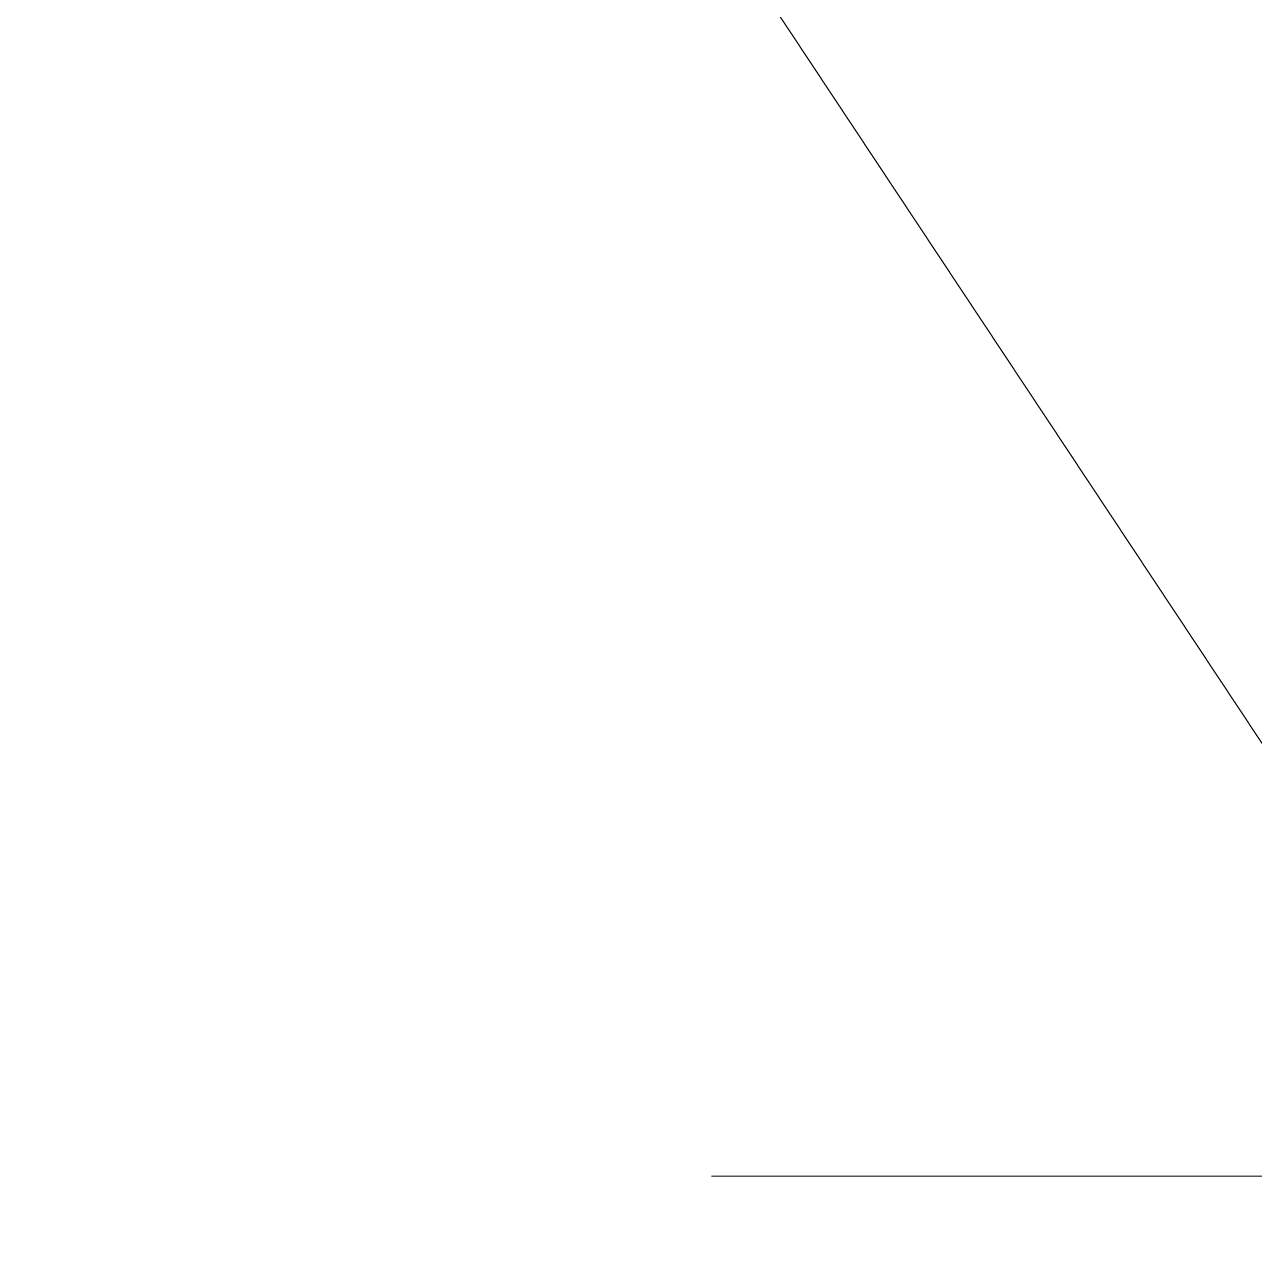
# Model space of a CAD drawing. Header units: metres. Extents: x 0 to 105485, y 0 to 425721.
# Drawn here: x 104805.954 to 104807.099, y 425186.108 to 425187.262 of the extents above; entities that cross this region are included whole.
import ezdxf

# ---------------------------------------------------------------- set-up
doc = ezdxf.new("R2010")
doc.units = ezdxf.units.M
doc.header["$MEASUREMENT"] = 0
doc.layers.add('B-XX-MO-ONDERZOEK_SONDERING-G', color=90, linetype='Continuous', lineweight=18)
doc.layers.add('B-XX-VH-OPENVERHARDING-G', color=90, linetype='Continuous', lineweight=18)

msp = doc.modelspace()

# ---------------------------------------------------------------- linework, layer by layer
at = {"layer": 'B-XX-MO-ONDERZOEK_SONDERING-G', "color": 0, "true_color": 0x285cd6}
for points in [[(104807.144, 425186.189, -12.882), (104807.044, 425186.189, -12.892), (104806.994, 425186.189, -12.902), (104806.944, 425186.189, -12.912), (104806.844, 425186.189, -12.922), (104806.844, 425186.189, -12.932), (104806.819, 425186.189, -12.942), (104806.819, 425186.189, -12.952), (104806.844, 425186.189, -12.962), (104806.844, 425186.189, -12.972), (104806.819, 425186.189, -12.982), (104806.819, 425186.189, -12.992), (104806.819, 425186.189, -13.002), (104806.819, 425186.189, -13.012), (104806.794, 425186.189, -13.022), (104806.744, 425186.189, -13.032), (104806.719, 425186.189, -13.042), (104806.694, 425186.189, -13.052), (104806.669, 425186.189, -13.062), (104806.644, 425186.189, -13.072), (104806.619, 425186.189, -13.082), (104806.644, 425186.189, -13.092), (104806.619, 425186.189, -13.102), (104806.594, 425186.189, -13.112), (104806.644, 425186.189, -13.122), (104806.644, 425186.189, -13.132), (104806.669, 425186.189, -13.142), (104806.644, 425186.189, -13.152), (104806.669, 425186.189, -13.162), (104806.694, 425186.189, -13.172), (104806.719, 425186.189, -13.182), (104806.744, 425186.189, -13.192), (104806.769, 425186.189, -13.202), (104806.769, 425186.189, -13.212), (104806.819, 425186.189, -13.222), (104806.894, 425186.189, -13.232), (104806.894, 425186.189, -13.242), (104806.944, 425186.189, -13.252), (104807.019, 425186.189, -13.262), (104807.069, 425186.189, -13.272), (104807.119, 425186.189, -13.282)], [(104807.219, 425186.189, -2.959), (104807.094, 425186.189, -2.969), (104807.019, 425186.189, -2.979), (104806.969, 425186.189, -2.989), (104806.944, 425186.189, -2.999), (104806.919, 425186.189, -3.009), (104806.894, 425186.189, -3.019), (104806.819, 425186.189, -3.029), (104806.794, 425186.189, -3.039), (104806.769, 425186.189, -3.049), (104806.744, 425186.189, -3.059), (104806.719, 425186.189, -3.069), (104806.694, 425186.189, -3.079), (104806.719, 425186.189, -3.089), (104806.794, 425186.189, -3.099), (104806.894, 425186.189, -3.109), (104806.944, 425186.189, -3.119), (104806.994, 425186.189, -3.129), (104807.069, 425186.189, -3.139), (104807.119, 425186.189, -3.149)], [(104807.144, 425186.189, -4.019), (104807.094, 425186.189, -4.029), (104807.019, 425186.189, -4.039), (104806.944, 425186.189, -4.049), (104806.919, 425186.189, -4.059), (104806.919, 425186.189, -4.069), (104806.919, 425186.189, -4.079), (104806.919, 425186.189, -4.089), (104806.919, 425186.189, -4.099), (104806.919, 425186.189, -4.109), (104806.919, 425186.189, -4.119), (104806.919, 425186.189, -4.129), (104806.969, 425186.189, -4.139), (104807.019, 425186.189, -4.149), (104807.044, 425186.189, -4.159), (104807.044, 425186.189, -4.169), (104807.094, 425186.189, -4.179), (104807.119, 425186.189, -4.189)], [(104807.119, 425186.189, -4.859), (104807.094, 425186.189, -4.869), (104807.069, 425186.189, -4.879), (104807.069, 425186.189, -4.889), (104807.044, 425186.189, -4.899), (104807.019, 425186.189, -4.909), (104806.969, 425186.189, -4.919), (104806.969, 425186.189, -4.929), (104806.944, 425186.189, -4.939), (104806.944, 425186.189, -4.949), (104806.944, 425186.189, -4.959), (104806.944, 425186.189, -4.969), (104806.944, 425186.189, -4.979), (104806.944, 425186.189, -4.989), (104806.944, 425186.189, -4.999), (104806.969, 425186.189, -5.009), (104806.994, 425186.189, -5.019), (104807.019, 425186.189, -5.029), (104807.044, 425186.189, -5.039), (104807.069, 425186.189, -5.049), (104807.094, 425186.189, -5.059), (104807.094, 425186.189, -5.069), (104807.144, 425186.189, -5.079)], [(104807.144, 425186.189, -12.802), (104807.094, 425186.189, -12.812), (104807.094, 425186.189, -12.822), (104807.044, 425186.189, -12.832), (104807.019, 425186.189, -12.842), (104807.069, 425186.189, -12.852), (104807.069, 425186.189, -12.862), (104807.144, 425186.189, -12.872)], [(104807.119, 425186.189, -2.02), (104807.044, 425186.189, -2.03), (104807.044, 425186.189, -2.04), (104807.044, 425186.189, -2.05), (104807.069, 425186.189, -2.06), (104807.069, 425186.189, -2.07), (104807.069, 425186.189, -2.08), (104807.044, 425186.189, -2.09), (104807.069, 425186.189, -2.1), (104807.069, 425186.189, -2.11), (104807.169, 425186.189, -2.12)], [(104807.119, 425186.189, -1.54), (104807.094, 425186.189, -1.55), (104807.069, 425186.189, -1.56), (104807.069, 425186.189, -1.57), (104807.069, 425186.189, -1.58), (104807.094, 425186.189, -1.59), (104807.144, 425186.189, -1.6)], [(104807.119, 425186.189, -3.369), (104807.094, 425186.189, -3.379), (104807.094, 425186.189, -3.389), (104807.119, 425186.189, -3.399)], [(104807.119, 425186.189, -5.778), (104807.094, 425186.189, -5.788), (104807.119, 425186.189, -5.798)], [(104807.144, 425186.189, -5.888), (104807.094, 425186.189, -5.898), (104807.119, 425186.189, -5.908)]]:
    msp.add_polyline3d(points, dxfattribs=at)
at = {"layer": 'B-XX-VH-OPENVERHARDING-G', "ltscale": 0.5}
for points in [[(104801.481, 425195.043), (104805.844, 425188.498), (104806.575, 425187.394), (104808.882, 425183.913), (104813.305, 425177.189), (104816.491, 425172.346), (104822.352, 425163.582), (104822.841, 425162.634), (104824.188, 425160.76), (104827.925, 425161.507), (104825.308, 425165.438), (104815.692, 425179.886), (104815.548, 425180.151), (104812.615, 425184.568), (104809.545, 425189.215), (104804.32, 425197.126)], [(104815.83, 425172.447), (104808.714, 425183.321), (104808.888, 425183.526), (104808.924, 425183.802), (104808.882, 425183.913), (104806.575, 425187.394), (104805.844, 425188.498), (104805.628, 425188.67), (104805.352, 425188.697), (104805.135, 425188.602), (104801.292, 425194.369)]]:
    msp.add_lwpolyline(points, dxfattribs=at)

doc.saveas('drawing.dxf')
